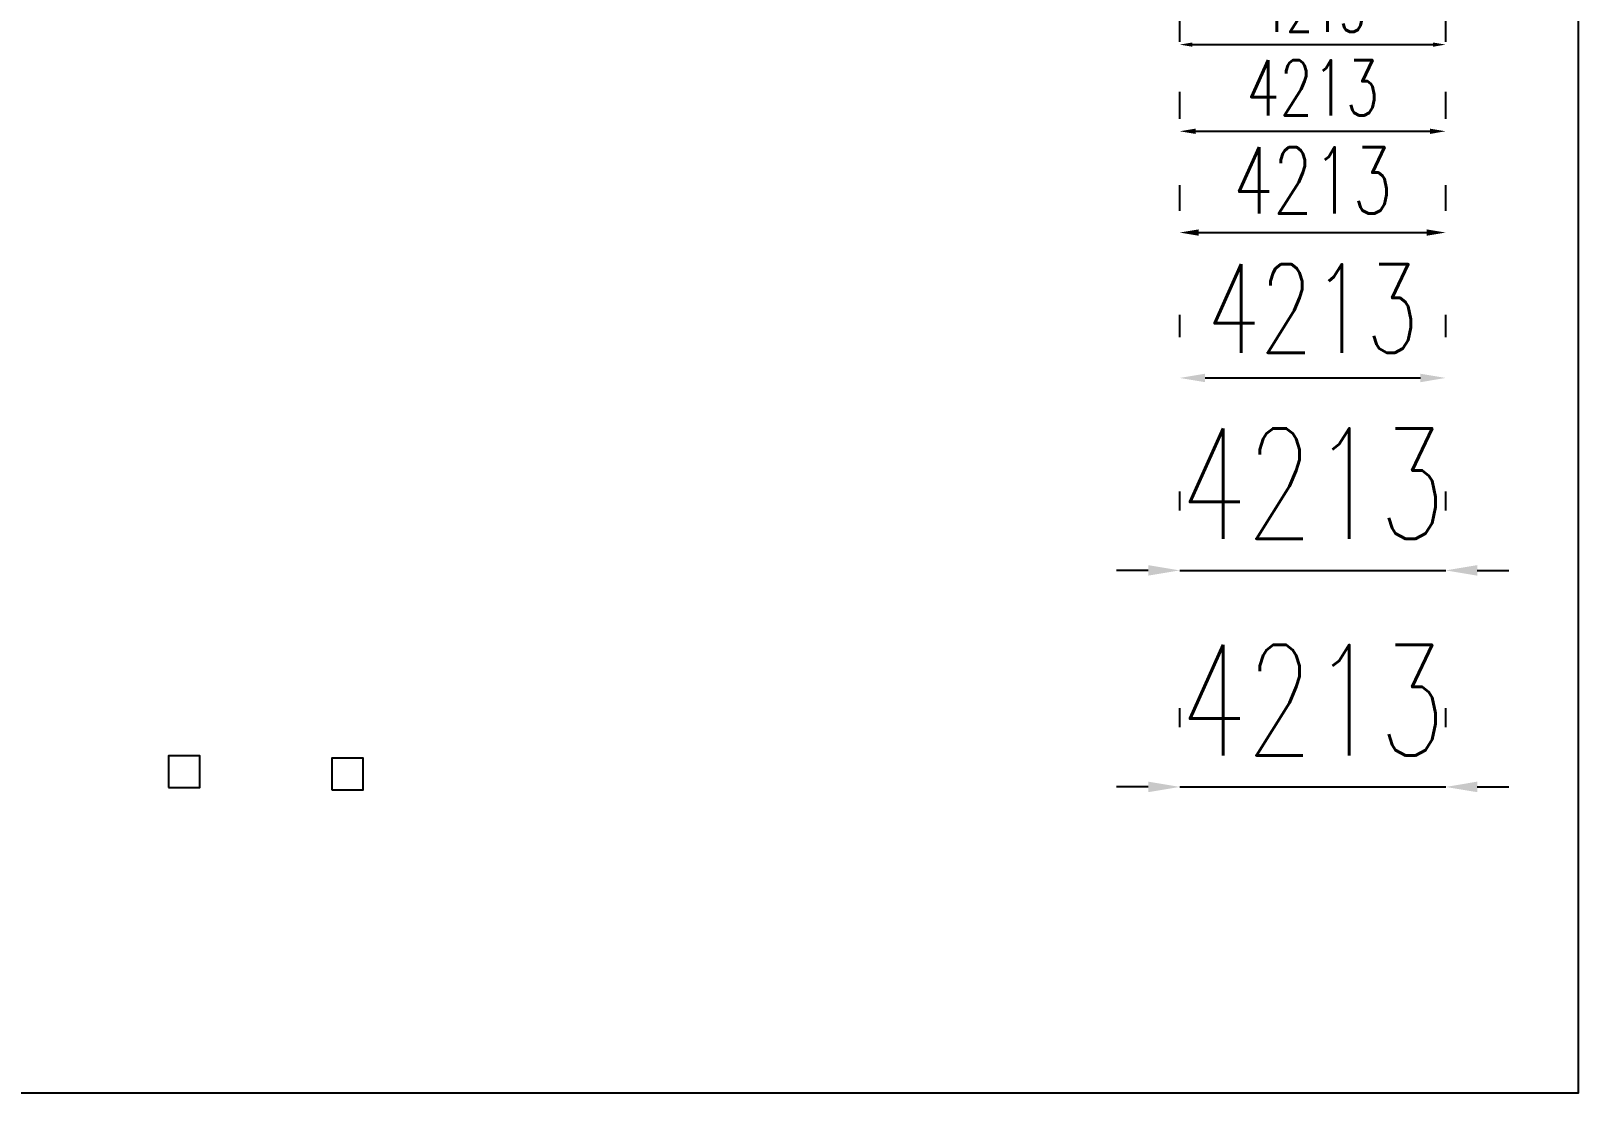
# Model space of a CAD drawing. Header units: millimetres. Extents: x 20612 to 342768, y 65775 to 156976.
# Drawn here: x 71212 to 95723, y 124230 to 141053 of the extents above; entities that cross this region are included whole.
import ezdxf

# ---------------------------------------------------------------- set-up
doc = ezdxf.new("R2010")
doc.units = ezdxf.units.MM
doc.header["$LTSCALE"] = 10
doc.layers.add('PUB_DIM', color=3, linetype='Continuous')
doc.styles.add('STANDARD_T3', font='simplex.shx', dxfattribs={"width": 0.7, "bigfont": 'hztxt.shx'})
doc.dimstyles.new('W&&200', dxfattribs={"dimtxt": 700, "dimasz": 200, "dimexe": 500, "dimexo": 600, "dimgap": 200, "dimtad": 1, "dimdec": 0, "dimzin": 0, "dimdsep": 46, "dimtxsty": 'STANDARD_T3', "dimcen": 0.09, "dimclrd": 1, "dimclre": 1, "dimclrt": 7, "dimazin": 2, "dimtfac": 1, "dimtdec": 0, "dimtix": 1, "dimtmove": 2, "dimatfit": 3, "dimfxl": 100, "dimtolj": 1, "dimtzin": 0, "dimarcsym": 0})
doc.dimstyles.new('W&&250', dxfattribs={"dimtxt": 875, "dimasz": 250, "dimexe": 625, "dimexo": 750, "dimgap": 250, "dimtad": 1, "dimdec": 0, "dimzin": 0, "dimdsep": 46, "dimtxsty": 'STANDARD_T3', "dimcen": 0.09, "dimclrd": 1, "dimclre": 1, "dimclrt": 7, "dimazin": 2, "dimtfac": 1, "dimtdec": 0, "dimtix": 1, "dimtmove": 2, "dimatfit": 3, "dimfxl": 100, "dimtolj": 1, "dimtzin": 0, "dimarcsym": 0})
doc.dimstyles.new('W&&300', dxfattribs={"dimtxt": 1050, "dimasz": 300, "dimexe": 750, "dimexo": 900, "dimgap": 300, "dimtad": 1, "dimdec": 0, "dimzin": 0, "dimdsep": 46, "dimtxsty": 'STANDARD_T3', "dimcen": 0.09, "dimclrd": 1, "dimclre": 1, "dimclrt": 7, "dimazin": 2, "dimtfac": 1, "dimtdec": 0, "dimtix": 1, "dimtmove": 2, "dimatfit": 3, "dimfxl": 100, "dimtolj": 1, "dimtzin": 0, "dimarcsym": 0})
doc.dimstyles.new('W&&400', dxfattribs={"dimtxt": 1400, "dimasz": 400, "dimexe": 1000, "dimexo": 1200, "dimgap": 400, "dimtad": 1, "dimdec": 0, "dimzin": 0, "dimdsep": 46, "dimtxsty": 'STANDARD_T3', "dimcen": 0.09, "dimclrd": 1, "dimclre": 1, "dimclrt": 7, "dimazin": 2, "dimtfac": 1, "dimtdec": 0, "dimtix": 1, "dimtmove": 2, "dimatfit": 3, "dimfxl": 100, "dimtolj": 1, "dimtzin": 0, "dimarcsym": 0})
doc.dimstyles.new('W&&500', dxfattribs={"dimtxt": 1750, "dimasz": 500, "dimexe": 1250, "dimexo": 1500, "dimgap": 500, "dimtad": 1, "dimdec": 0, "dimzin": 0, "dimdsep": 46, "dimtxsty": 'STANDARD_T3', "dimcen": 0.09, "dimclrd": 1, "dimclre": 1, "dimclrt": 7, "dimazin": 2, "dimtfac": 1, "dimtdec": 0, "dimtix": 1, "dimtmove": 2, "dimatfit": 3, "dimfxl": 100, "dimtolj": 1, "dimtzin": 0, "dimarcsym": 0})

# ---------------------------------------------------------------- blocks, each defined once
blk = doc.blocks.new('*D18')
at = {"layer": 'Defpoints', "color": 0, "transparency": 16777216}
for p in [(93626, 140837), (89413, 140283), (93626, 140283)]:
    blk.add_point(p, dxfattribs=at)
at = {"layer": 'PUB_DIM', "color": 1, "lineweight": -2, "transparency": 16777216}
for p, q in [((89413, 140883), (89413, 141337)), ((93626, 140883), (93626, 141337)), ((89613, 140837), (93426, 140837))]:
    blk.add_line(p, q, dxfattribs=at)
at = {"layer": 'PUB_DIM', "color": 1, "transparency": 16777216}
for points in [[(89613, 140870), (89613, 140803), (89413, 140837)], [(93426, 140870), (93426, 140803), (93626, 140837)]]:
    blk.add_solid(points, dxfattribs=at)
at = {"layer": 'PUB_DIM', "color": 7, "transparency": 16777216, "insert": (91520, 141387), "char_height": 700, "attachment_point": 5, "style": 'STANDARD_T3'}
blk.add_mtext('\\A1;4213', dxfattribs=at)
blk = doc.blocks.new('*D19')
at = {"layer": 'Defpoints', "color": 0, "transparency": 16777216}
for p in [(93626, 139464), (89413, 138910), (93626, 138910)]:
    blk.add_point(p, dxfattribs=at)
at = {"layer": 'PUB_DIM', "color": 1, "lineweight": -2, "transparency": 16777216}
for p, q in [((89413, 139660), (89413, 140089)), ((93626, 139660), (93626, 140089)), ((89663, 139464), (93376, 139464))]:
    blk.add_line(p, q, dxfattribs=at)
at = {"layer": 'PUB_DIM', "color": 1, "transparency": 16777216}
for points in [[(89663, 139506), (89663, 139422), (89413, 139464)], [(93376, 139506), (93376, 139422), (93626, 139464)]]:
    blk.add_solid(points, dxfattribs=at)
at = {"layer": 'PUB_DIM', "color": 7, "transparency": 16777216, "insert": (91520, 140152), "char_height": 875, "attachment_point": 5, "style": 'STANDARD_T3'}
blk.add_mtext('\\A1;4213', dxfattribs=at)
blk = doc.blocks.new('*D20')
at = {"layer": 'Defpoints', "color": 0, "transparency": 16777216}
for p in [(93626, 137860), (89413, 137306), (93626, 137306)]:
    blk.add_point(p, dxfattribs=at)
at = {"layer": 'PUB_DIM', "color": 1, "lineweight": -2, "transparency": 16777216}
for p, q in [((89413, 138206), (89413, 138610)), ((93626, 138206), (93626, 138610)), ((89713, 137860), (93326, 137860))]:
    blk.add_line(p, q, dxfattribs=at)
at = {"layer": 'PUB_DIM', "color": 1, "transparency": 16777216}
for points in [[(89713, 137910), (89713, 137810), (89413, 137860)], [(93326, 137910), (93326, 137810), (93626, 137860)]]:
    blk.add_solid(points, dxfattribs=at)
at = {"layer": 'PUB_DIM', "color": 7, "transparency": 16777216, "insert": (91520, 138685), "char_height": 1050, "attachment_point": 5, "style": 'STANDARD_T3'}
blk.add_mtext('\\A1;4213', dxfattribs=at)
blk = doc.blocks.new('*D21')
at = {"layer": 'Defpoints', "color": 0, "transparency": 16777216}
for p in [(93626, 135557), (89413, 135003), (93626, 135003)]:
    blk.add_point(p, dxfattribs=at)
at = {"layer": 'PUB_DIM', "color": 1, "lineweight": -2, "transparency": 16777216}
for p, q in [((89413, 136203), (89413, 136557)), ((93626, 136203), (93626, 136557)), ((89813, 135557), (93226, 135557))]:
    blk.add_line(p, q, dxfattribs=at)
at = {"layer": 'PUB_DIM', "color": 1, "transparency": 16777216}
for points in [[(89813, 135624), (89813, 135490), (89413, 135557)], [(93226, 135624), (93226, 135490), (93626, 135557)]]:
    blk.add_solid(points, dxfattribs=at)
at = {"layer": 'PUB_DIM', "color": 7, "transparency": 16777216, "insert": (91520, 136657), "char_height": 1400, "attachment_point": 5, "style": 'STANDARD_T3'}
blk.add_mtext('\\A1;4213', dxfattribs=at)
blk = doc.blocks.new('*D22')
at = {"layer": 'Defpoints', "color": 0, "transparency": 16777216}
for p in [(93626, 132509), (89413, 131955), (93626, 131955)]:
    blk.add_point(p, dxfattribs=at)
at = {"layer": 'PUB_DIM', "color": 1, "lineweight": -2, "transparency": 16777216}
for p, q in [((89413, 133455), (89413, 133759)), ((93626, 133455), (93626, 133759)), ((88913, 132509), (88413, 132509)), ((89413, 132509), (93626, 132509)), ((94126, 132509), (94626, 132509))]:
    blk.add_line(p, q, dxfattribs=at)
at = {"layer": 'PUB_DIM', "color": 1, "transparency": 16777216}
for points in [[(88913, 132592), (88913, 132426), (89413, 132509)], [(94126, 132592), (94126, 132426), (93626, 132509)]]:
    blk.add_solid(points, dxfattribs=at)
at = {"layer": 'PUB_DIM', "color": 7, "transparency": 16777216, "insert": (91520, 133884), "char_height": 1750, "attachment_point": 5, "style": 'STANDARD_T3'}
blk.add_mtext('\\A1;4213', dxfattribs=at)
blk = doc.blocks.new('*D23')
at = {"layer": 'Defpoints', "color": 0, "transparency": 16777216}
for p in [(93626, 129079), (89413, 128525), (93626, 128525)]:
    blk.add_point(p, dxfattribs=at)
at = {"layer": 'PUB_DIM', "color": 1, "lineweight": -2, "transparency": 16777216}
for p, q in [((89413, 130025), (89413, 130329)), ((93626, 130025), (93626, 130329)), ((88913, 129079), (88413, 129079)), ((89413, 129079), (93626, 129079)), ((94126, 129079), (94626, 129079))]:
    blk.add_line(p, q, dxfattribs=at)
at = {"layer": 'PUB_DIM', "color": 1, "transparency": 16777216}
for points in [[(88913, 129163), (88913, 128996), (89413, 129079)], [(94126, 129163), (94126, 128996), (93626, 129079)]]:
    blk.add_solid(points, dxfattribs=at)
at = {"layer": 'PUB_DIM', "color": 7, "transparency": 16777216, "insert": (91520, 130454), "char_height": 1750, "attachment_point": 5, "style": 'STANDARD_T3'}
blk.add_mtext('\\A1;4213', dxfattribs=at)
blk = doc.blocks.new('400高浮筒')
at = {"color": 8}
blk.add_lwpolyline([(185417, 115601), (185917, 115601), (185917, 116101), (185417, 116101)], close=True, dxfattribs=at)
blk = doc.blocks.new('池底浮筒400')
at = {"color": 5}
blk.add_lwpolyline([(75977, 129034), (76477, 129034), (76477, 129534), (75977, 129534)], close=True, dxfattribs=at)

msp = doc.modelspace()

# ---------------------------------------------------------------- linework, layer by layer
msp.add_lwpolyline([(70722.9, 154230.5), (95722.9, 154230.5), (95722.9, 124230.5), (70722.9, 124230.5)], close=True)

# ---------------------------------------------------------------- block references
for name, p in [('400高浮筒', (-112027, 13468.4)), ('池底浮筒400', (0, 0))]:
    msp.add_blockref(name, p)

# ---------------------------------------------------------------- dimensions: what is measured, and where the dimension line sits
at = {"layer": 'PUB_DIM', "color": 0}
for p1, p2, dimstyle, picture, middle in [((89413.3, 140282.5), (93626.3, 140282.5), 'W&&200', '*D18', (91519.8, 141386.5)), ((89413.3, 138910.1), (93626.3, 138910.1), 'W&&250', '*D19', (91519.8, 140151.6)), ((89413.3, 137306.3), (93626.3, 137306.3), 'W&&300', '*D20', (91519.8, 138685.3)), ((89413.3, 135003), (93626.3, 135003), 'W&&400', '*D21', (91519.8, 136657.1)), ((89413.3, 131955.1), (93626.3, 131955.1), 'W&&500', '*D22', (91519.8, 133884.1)), ((89413.3, 128525.2), (93626.3, 128525.2), 'W&&500', '*D23', (91519.8, 130454.3))]:
    dim = msp.add_aligned_dim(p1=p1, p2=p2, distance=554, dimstyle=dimstyle, dxfattribs=at)
    dim.commit()
    dim.dimension.update_dxf_attribs({"geometry": picture, "text_midpoint": middle})

doc.saveas('drawing.dxf')
